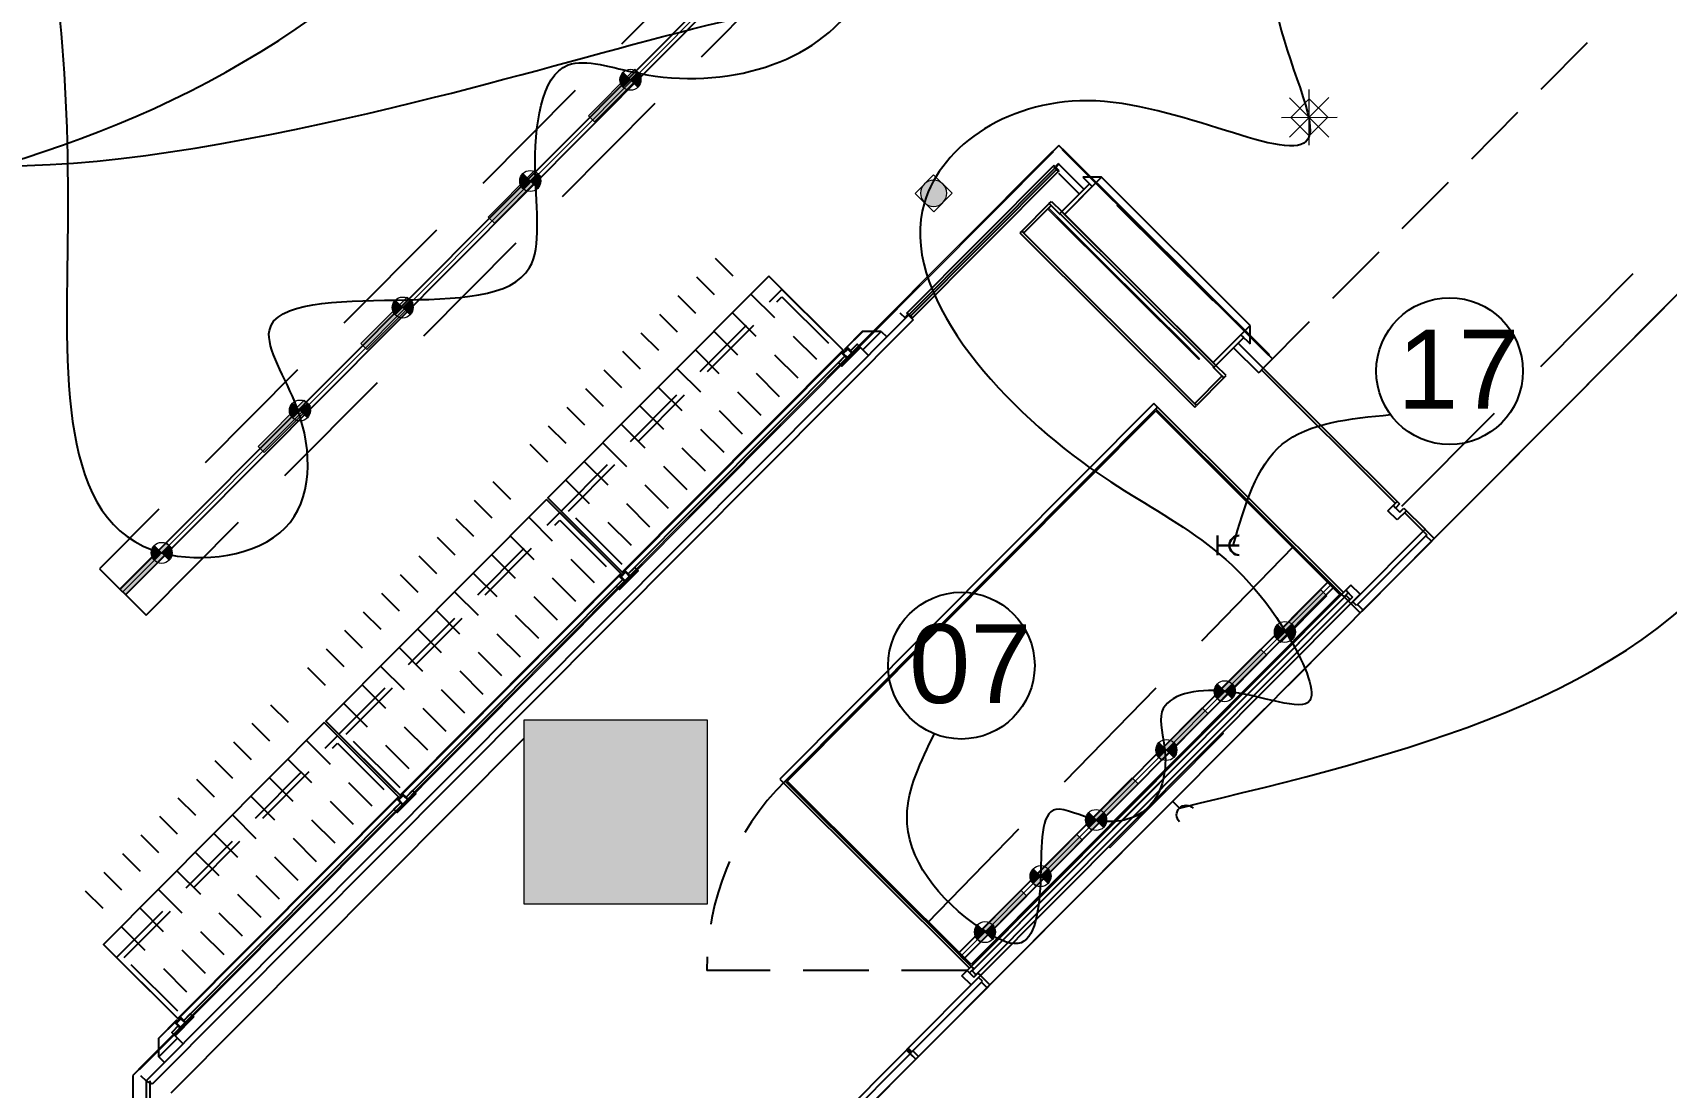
# Model space of a CAD drawing. Header units: millimetres. Extents: x 5896 to 6381, y 4295 to 4378.
# Drawn here: x 6315.43 to 6321.66, y 4355.81 to 4359.83 of the extents above; entities that cross this region are included whole.
import ezdxf

# ---------------------------------------------------------------- set-up
doc = ezdxf.new("R2010")
doc.units = ezdxf.units.MM
for name, pattern in [('DASHED', [0.75, 0.5, -0.25]), ('NASCOSTA', [0.375, 0.25, -0.125]), ('NASCOSTA2', [0.1875, 0.125, -0.0625]), ('PHANTOM2', [1.25, 0.625, -0.125, 0.125, -0.125, 0.125, -0.125]), ('TRATTEGGIATA', [0.75, 0.5, -0.25])]:
    doc.linetypes.add(name, pattern=pattern)
for name, color, linetype in [('A-GLAZING', 2, 'Continuous'), ('ax-arredo piani', 2, 'Continuous'), ('ax-arredo piani rossi', 1, 'Continuous'), ('ax-arredo proiezioni', 1, 'NASCOSTA'), ('ax-arredo sez', 6, 'Continuous'), ('AX-proiez vestiti', 1, 'NASCOSTA2'), ('Pareti02', 3, 'Continuous'), ('Piani', 6, 'Continuous'), ('proiezioni', 2, 'NASCOSTA'), ('sezioni 02', 3, 'Continuous'), ('TESTI', 3, 'Continuous'), ('Urban', 6, 'Continuous')]:
    doc.layers.add(name, color=color, linetype=linetype)
for name, color, linetype, true_color in [('LD_beam', 7, 'DASHED', 0x7ec8c8), ('LD_track', 7, 'Continuous', 0x7ec8c8), ('PROIEZ-FASCIONE', 7, 'TRATTEGGIATA', 0xb4b08e)]:
    doc.layers.add(name, color=color, linetype=linetype, true_color=true_color)
doc.layers.add('LD_def-points', color=11, linetype='Continuous', lineweight=5, plot=False)
for name, color, linetype, lineweight, true_color in [('LD_light', 7, 'Continuous', 5, 0xf00000), ('R-HATCH', 7, 'Continuous', 9, 0xbababa), ('R-WALL', 7, 'Continuous', 9, 0xbababa)]:
    doc.layers.add(name, color=color, linetype=linetype, lineweight=lineweight, true_color=true_color)
doc.layers.add('R-BORDER', color=7, linetype='PHANTOM2', true_color=0xdb0000, plot=False)
doc.styles.add('cart-inver', font='Arial.ttf')

# ---------------------------------------------------------------- blocks, each defined once
blk = doc.blocks.new('f')
at = {"layer": 'LD_light', "lineweight": 5, "ltscale": 0.5}
h = blk.add_hatch(color=256, dxfattribs=at)
h.dxf.hatch_style = 1
h.paths.add_polyline_path([(-4698.39, 3404.16, 0.414214), (-4702.39, 3400.16), (-4698.39, 3400.16)])
at = {"layer": 'LD_light', "lineweight": 5}
h = blk.add_hatch(color=256, dxfattribs=at)
h.dxf.hatch_style = 1
h.paths.add_polyline_path([(-4677.39, 3398.53), (-4677.39, 3401.79), (-4702.39, 3401.79), (-4702.39, 3398.53)])
at = {"layer": 'LD_light', "lineweight": 5, "ltscale": 0.5}
h = blk.add_hatch(color=256, dxfattribs=at)
h.dxf.hatch_style = 1
h.paths.add_polyline_path([(-4694.39, 3400.16), (-4698.39, 3400.16), (-4698.39, 3396.16, 0.414214)])
at = {"layer": 'LD_light', "lineweight": 5}
for p, q in [((-4702.39, 3400.16), (-4694.39, 3400.16)), ((-4698.39, 3404.16), (-4698.39, 3396.16))]:
    blk.add_line(p, q, dxfattribs=at)
blk.add_lwpolyline([(-4677.39, 3401.79), (-4702.39, 3401.79), (-4702.39, 3398.53), (-4677.39, 3398.53)], close=True, dxfattribs=at)
blk.add_circle((-4698.39, 3400.16), 4, dxfattribs=at)
blk.add_circle((-4698.39, 3400.16), 4, dxfattribs=at)
blk = doc.blocks.new('E1-5')
at = {"layer": 'LD_light', "lineweight": 5, "ltscale": 0.5}
h = blk.add_hatch(color=256, dxfattribs=at)
h.dxf.hatch_style = 1
h.paths.add_polyline_path([(0, 0.04, 0.414214), (-0.04, 0), (0, 0)])
at = {"layer": 'LD_light', "lineweight": 5}
h = blk.add_hatch(color=256, dxfattribs=at)
h.dxf.hatch_style = 1
h.paths.add_polyline_path([(0.21, -0.0163), (0.21, 0.0163), (-0.04, 0.0163), (-0.04, -0.0163)])
at = {"layer": 'LD_light', "lineweight": 5, "ltscale": 0.5}
h = blk.add_hatch(color=256, dxfattribs=at)
h.dxf.hatch_style = 1
h.paths.add_polyline_path([(0.04, 0), (0, 0), (0, -0.04, 0.414214)])
at = {"layer": 'LD_light', "lineweight": 5}
for p, q in [((-0.04, 0), (0.04, 0)), ((0, 0.04), (0, -0.04))]:
    blk.add_line(p, q, dxfattribs=at)
blk.add_lwpolyline([(0.21, 0.0163), (-0.04, 0.0163), (-0.04, -0.0163), (0.21, -0.0163)], close=True, dxfattribs=at)
blk.add_circle((0, 0), 0.04, dxfattribs=at)
blk = doc.blocks.new('E2-6')
at = {"layer": 'LD_light'}
h = blk.add_hatch(color=256, dxfattribs=at)
h.dxf.hatch_style = 1
edge = h.paths.add_edge_path()
edge.add_arc((0, 0), 0.05, 0, 360)
blk.add_lwpolyline([(-0.05, -0.05), (0.05, -0.05), (0.05, 0.05), (-0.05, 0.05)], close=True, dxfattribs=at)
blk.add_circle((0, 0), 0.05, dxfattribs=at)
blk = doc.blocks.new('E7')
at = {"layer": 'LD_light'}
for p, q in [((-0.075, -0.075), (0.075, 0.075)), ((-0.075, 0.075), (0.075, -0.075)), ((0, -0.1061), (0, 0.1061)), ((-0.1061, 0), (0.1061, 0))]:
    blk.add_line(p, q, dxfattribs=at)
blk.add_lwpolyline([(-0.05, -0.05), (0.05, -0.05), (0.05, 0.05), (-0.05, 0.05)], close=True, dxfattribs=at)
blk = doc.blocks.new('112')
at = {"layer": 'R-HATCH', "ltscale": 10000}
h = blk.add_hatch(color=253, dxfattribs=at)
h.dxf.hatch_style = 1
h.paths.add_polyline_path([(6103.7307, 4414.0136), (6104.4307, 4414.0136), (6104.4307, 4414.7136), (6103.7307, 4414.7136)])
h.paths.add_polyline_path([(6104.4307, 4422.4121), (6104.4307, 4423.1121), (6103.7307, 4423.1121), (6103.7307, 4422.4121)])
h.paths.add_polyline_path([(6095.3307, 4422.4136), (6095.3307, 4423.1136), (6096.0307, 4423.1136), (6096.0307, 4422.4136)])
h.paths.add_polyline_path([(6096.0307, 4414.0136), (6096.0307, 4414.7136), (6095.3307, 4414.7136), (6095.3307, 4414.0136)])
h.paths.add_polyline_path([(6096.0307, 4405.6126), (6096.0307, 4406.3126), (6095.3307, 4406.3126), (6095.3307, 4405.6126)])
h.paths.add_polyline_path([(6087.6307, 4405.8039), (6087.6307, 4406.5039), (6086.9307, 4406.5039), (6086.9307, 4405.8039)])
h.paths.add_polyline_path([(6086.9307, 4414.7136), (6087.6307, 4414.7136), (6087.6307, 4414.0136), (6086.9307, 4414.0136)])
at = {"layer": 'A-GLAZING', "color": 253, "linetype": 'TRATTEGGIATA'}
blk.add_line((6098.6758, 4407.1276), (6103.1563, 4411.6251), dxfattribs=at)
at = {"layer": 'A-GLAZING', "color": 253}
for p, q in [((6098.4466, 4406.7913), (6097.0351, 4405.3744)), ((6098.4628, 4406.7862), (6097.0402, 4405.3582)), ((6098.4628, 4406.7885), (6098.4717, 4406.7975)), ((6098.4792, 4406.7721), (6098.4628, 4406.7885)), ((6098.465, 4406.7862), (6098.4628, 4406.7862)), ((6098.477, 4406.7743), (6098.465, 4406.7862)), ((6098.4717, 4406.7975), (6098.4882, 4406.7811)), ((6098.4882, 4406.7811), (6098.4792, 4406.7721)), ((6097.0544, 4405.3441), (6098.477, 4406.7721)), ((6097.0705, 4405.3391), (6098.482, 4406.756)), ((6098.477, 4406.7721), (6098.477, 4406.7743)), ((6097.0379, 4405.3582), (6097.029, 4405.3492)), ((6097.029, 4405.3492), (6097.0454, 4405.3328)), ((6097.0544, 4405.3418), (6097.0379, 4405.3582)), ((6097.0402, 4405.3582), (6097.0402, 4405.3582)), ((6097.0402, 4405.3582), (6097.0402, 4405.356)), ((6097.0402, 4405.356), (6097.0521, 4405.3441)), ((6097.0454, 4405.3328), (6097.0544, 4405.3418)), ((6097.0521, 4405.3441), (6097.0544, 4405.3441)), ((6097.0544, 4405.3441), (6097.0544, 4405.3441))]:
    blk.add_line(p, q, dxfattribs=at)
at = {"layer": 'ax-arredo piani', "color": 253}
for p, q in [((6097.5317, 4408.3803), (6097.3905, 4408.2386)), ((6098.0984, 4407.8157), (6097.5317, 4408.3803)), ((6097.3905, 4408.2386), (6097.9573, 4407.674)), ((6097.9573, 4407.674), (6098.0984, 4407.8157)), ((6096.3267, 4406.0801), (6097.7382, 4407.497)), ((6096.3337, 4406.0801), (6097.7382, 4407.49)), ((6097.7382, 4407.497), (6098.4466, 4406.7913)), ((6097.7382, 4407.49), (6098.4396, 4406.7912)), ((6098.4466, 4406.7913), (6097.0351, 4405.3744)), ((6098.4396, 4406.7912), (6097.0351, 4405.3814)), ((6097.0351, 4405.3744), (6096.3267, 4406.0801)), ((6097.0351, 4405.3814), (6096.3337, 4406.0801))]:
    blk.add_line(p, q, dxfattribs=at)
at = {"layer": 'ax-arredo piani', "color": 253, "elevation": 0}
for points in [[(6096.2635, 4408.003), (6095.4222, 4407.1585), (6095.7056, 4406.8762), (6096.5469, 4407.7207)], [(6095.4166, 4407.1529), (6094.5753, 4406.3084), (6094.8587, 4406.0261), (6095.7, 4406.8706)], [(6094.5697, 4406.3027), (6093.7284, 4405.4583), (6094.0118, 4405.176), (6094.853, 4406.0204)]]:
    blk.add_lwpolyline(points, close=True, dxfattribs=at)
at = {"layer": 'ax-arredo piani rossi', "color": 253}
for p, q in [((6096.7914, 4407.8639), (6097.3477, 4408.4224)), ((6098.7892, 4406.9934), (6098.5281, 4406.7313)), ((6097.0954, 4405.2932), (6096.8342, 4405.031))]:
    blk.add_line(p, q, dxfattribs=at)
at = {"layer": 'ax-arredo proiezioni', "color": 253, "elevation": 0}
for points in [[(6095.6914, 4406.8904), (6095.4727, 4407.1083), (6096.3139, 4407.9528), (6096.5327, 4407.7348)], [(6095.7055, 4406.9045), (6095.5009, 4407.1083), (6096.314, 4407.9245), (6096.5186, 4407.7207)], [(6094.8445, 4406.0402), (6094.6257, 4406.2582), (6095.467, 4407.1026), (6095.6858, 4406.8847)], [(6094.8586, 4406.0544), (6094.654, 4406.2582), (6095.4671, 4407.0743), (6095.6717, 4406.8705)], [(6093.9976, 4405.1901), (6093.7788, 4405.408), (6094.6201, 4406.2525), (6094.8389, 4406.0345)], [(6094.0117, 4405.2042), (6093.8071, 4405.4081), (6094.6202, 4406.2242), (6094.8248, 4406.0204)]]:
    blk.add_lwpolyline(points, dxfattribs=at)
at = {"layer": 'ax-arredo sez', "color": 253}
for p, q in [((6096.7992, 4407.8575), (6097.3541, 4408.4146)), ((6097.3605, 4408.4096), (6096.8041, 4407.8512)), ((6097.3598, 4408.4089), (6096.8049, 4407.8519)), ((6096.8112, 4407.8441), (6097.3676, 4408.4026)), ((6097.3499, 4408.4245), (6097.3477, 4408.4224)), ((6097.3477, 4408.4224), (6097.3676, 4408.4026)), ((6097.3548, 4408.4195), (6097.3499, 4408.4245)), ((6097.3541, 4408.4146), (6097.3555, 4408.4146)), ((6097.3668, 4408.4316), (6097.3548, 4408.4195)), ((6097.3555, 4408.4146), (6097.3598, 4408.4104)), ((6097.357, 4408.4174), (6097.3689, 4408.4295)), ((6097.3697, 4408.4047), (6097.357, 4408.4174)), ((6097.3598, 4408.4104), (6097.3598, 4408.4089)), ((6097.3676, 4408.4026), (6097.3605, 4408.4096)), ((6097.3689, 4408.4295), (6097.3668, 4408.4316)), ((6097.3676, 4408.4026), (6097.3697, 4408.4047)), ((6097.3799, 4408.2492), (6097.4858, 4408.3554)), ((6097.4964, 4408.3449), (6097.3905, 4408.2386)), ((6097.5317, 4408.3803), (6097.461, 4408.3801)), ((6097.461, 4408.3801), (6097.4964, 4408.3449)), ((6097.4858, 4408.3554), (6097.4964, 4408.3449)), ((6097.4964, 4408.3449), (6097.5317, 4408.3803)), ((6097.3325, 4408.2795), (6097.228, 4408.1746)), ((6097.2351, 4408.1676), (6097.3395, 4408.2724)), ((6097.3325, 4408.2795), (6097.3409, 4408.288)), ((6097.375, 4408.2371), (6097.3325, 4408.2795)), ((6097.3395, 4408.2724), (6097.3325, 4408.2795)), ((6097.3409, 4408.288), (6097.3799, 4408.2492)), ((6097.3799, 4408.2492), (6097.3728, 4408.2421)), ((6097.3728, 4408.2421), (6097.3799, 4408.2492)), ((6097.3728, 4408.2421), (6097.3764, 4408.2386)), ((6097.9609, 4407.6563), (6097.3728, 4408.2421)), ((6097.3764, 4408.2386), (6097.375, 4408.2371)), ((6097.3905, 4408.2386), (6097.3799, 4408.2492)), ((6097.3799, 4408.2492), (6097.9679, 4407.6634)), ((6097.228, 4408.1746), (6097.221, 4408.1676)), ((6097.221, 4408.1676), (6097.8869, 4407.5041)), ((6097.894, 4407.5112), (6097.228, 4408.1746)), ((6097.228, 4408.1746), (6097.2351, 4408.1676)), ((6096.7822, 4407.8448), (6096.7942, 4407.8568)), ((6096.7844, 4407.8426), (6096.7822, 4407.8448)), ((6096.7964, 4407.8547), (6096.7844, 4407.8426)), ((6096.7893, 4407.8617), (6096.7914, 4407.8639)), ((6096.7942, 4407.8568), (6096.7893, 4407.8617)), ((6096.7914, 4407.8639), (6096.8112, 4407.8441)), ((6096.8091, 4407.842), (6096.7964, 4407.8547)), ((6096.7992, 4407.8561), (6096.7992, 4407.8575)), ((6096.8034, 4407.8519), (6096.7992, 4407.8561)), ((6096.8049, 4407.8519), (6096.8034, 4407.8519)), ((6096.8041, 4407.8512), (6096.8112, 4407.8441)), ((6096.8112, 4407.8441), (6096.8091, 4407.842)), ((6098.0631, 4407.7802), (6097.9573, 4407.674)), ((6098.0984, 4407.8157), (6098.0631, 4407.7802)), ((6098.0631, 4407.7802), (6098.0986, 4407.745)), ((6098.0738, 4407.7697), (6098.0631, 4407.7802)), ((6098.0986, 4407.745), (6098.0984, 4407.8157)), ((6097.9679, 4407.6634), (6098.0738, 4407.7697)), ((6097.9573, 4407.6598), (6097.9559, 4407.6584)), ((6097.9559, 4407.6584), (6097.9984, 4407.6161)), ((6097.9573, 4407.674), (6097.9679, 4407.6634)), ((6097.9609, 4407.6563), (6097.9573, 4407.6598)), ((6097.9679, 4407.6634), (6097.9609, 4407.6563)), ((6097.9679, 4407.6634), (6097.9609, 4407.6563)), ((6098.0069, 4407.6246), (6097.9679, 4407.6634)), ((6097.8869, 4407.5183), (6097.9913, 4407.6231)), ((6097.9984, 4407.6161), (6097.894, 4407.5112)), ((6097.9913, 4407.6231), (6097.9984, 4407.6161)), ((6097.9984, 4407.6161), (6098.0069, 4407.6246)), ((6097.894, 4407.5112), (6097.8869, 4407.5183)), ((6097.8869, 4407.5041), (6097.894, 4407.5112)), ((6093.8907, 4404.938), (6093.8907, 4404.3258)), ((6093.9057, 4404.938), (6093.9057, 4404.3258))]:
    blk.add_line(p, q, dxfattribs=at)
at = {"layer": 'ax-arredo sez', "color": 253, "elevation": 0}
for points in [[(6096.6218, 4407.7928), (6096.5541, 4407.7248), (6096.5534, 4407.7255), (6096.6211, 4407.7935)], [(6096.5484, 4407.7192), (6095.7072, 4406.8747), (6095.7064, 4406.8754), (6096.5477, 4407.7199)], [(6096.54, 4407.6626), (6096.6106, 4407.7334), (6096.6127, 4407.7313), (6096.5422, 4407.6605)], [(6096.5435, 4407.7085), (6096.5647, 4407.7298), (6096.5859, 4407.7086), (6096.5647, 4407.6874)], [(6096.5477, 4407.7086), (6096.5647, 4407.7256), (6096.5817, 4407.7086), (6096.5647, 4407.6916)], [(6096.5753, 4407.7192), (6096.6, 4407.744), (6096.6106, 4407.7334), (6096.5859, 4407.7086)], [(6096.54, 4407.6626), (6096.5647, 4407.6874), (6096.5541, 4407.698), (6096.5294, 4407.6732)], [(6095.7015, 4406.869), (6094.8602, 4406.0245), (6094.8595, 4406.0253), (6095.7008, 4406.8697)], [(6095.6931, 4406.8124), (6095.7178, 4406.8372), (6095.7072, 4406.8478), (6095.6825, 4406.823)], [(6095.6931, 4406.8124), (6095.7637, 4406.8833), (6095.7658, 4406.8812), (6095.6953, 4406.8103)], [(6095.6966, 4406.8584), (6095.7178, 4406.8797), (6095.739, 4406.8585), (6095.7178, 4406.8372)], [(6095.7008, 4406.8584), (6095.7178, 4406.8754), (6095.7348, 4406.8585), (6095.7178, 4406.8415)], [(6095.7284, 4406.8691), (6095.7531, 4406.8939), (6095.7637, 4406.8833), (6095.739, 4406.8585)], [(6094.8462, 4405.9623), (6094.9168, 4406.0331), (6094.9189, 4406.031), (6094.8483, 4405.9602)], [(6094.8815, 4406.0189), (6094.9062, 4406.0437), (6094.9168, 4406.0331), (6094.8921, 4406.0083)], [(6094.8546, 4406.0189), (6094.0133, 4405.1744), (6094.0126, 4405.1751), (6094.8539, 4406.0196)], [(6094.8462, 4405.9623), (6094.8709, 4405.9871), (6094.8603, 4405.9977), (6094.8356, 4405.9729)], [(6094.8497, 4406.0083), (6094.8708, 4406.0295), (6094.8921, 4406.0083), (6094.8709, 4405.9871)], [(6094.8539, 4406.0083), (6094.8708, 4406.0253), (6094.8879, 4406.0083), (6094.8709, 4405.9913)], [(6093.9399, 4405.1007), (6094.0077, 4405.1687), (6094.007, 4405.1694), (6093.9392, 4405.1014)], [(6093.9993, 4405.1122), (6094.0699, 4405.183), (6094.072, 4405.1809), (6094.0014, 4405.11)], [(6094.0028, 4405.1581), (6094.0239, 4405.1794), (6094.0452, 4405.1582), (6094.024, 4405.137)], [(6094.007, 4405.1581), (6094.0239, 4405.1751), (6094.0409, 4405.1582), (6094.024, 4405.1412)], [(6094.0346, 4405.1688), (6094.0593, 4405.1936), (6094.0699, 4405.183), (6094.0452, 4405.1582)], [(6093.9993, 4405.1122), (6094.024, 4405.137), (6094.0134, 4405.1475), (6093.9887, 4405.1227)]]:
    blk.add_lwpolyline(points, close=True, dxfattribs=at)
for points in [[(6096.6925, 4407.793), (6096.6218, 4407.7928), (6096.5541, 4407.7248), (6096.5569, 4407.722), (6096.5647, 4407.7298), (6096.5753, 4407.7192), (6096.6, 4407.744), (6096.622, 4407.7221), (6096.6925, 4407.793), (6096.6925, 4407.793)], [(6096.5435, 4407.7085), (6096.5541, 4407.698), (6095.7284, 4406.8691), (6095.7178, 4406.8797), (6095.71, 4406.8719), (6095.7072, 4406.8747), (6096.5484, 4407.7192), (6096.5513, 4407.7163), (6096.5435, 4407.7085)], [(6095.6966, 4406.8584), (6095.7072, 4406.8478), (6094.8815, 4406.0189), (6094.8708, 4406.0295), (6094.8631, 4406.0217), (6094.8602, 4406.0245), (6095.7015, 4406.869), (6095.7043, 4406.8662), (6095.6966, 4406.8584)], [(6094.8497, 4406.0083), (6094.8603, 4405.9977), (6094.0346, 4405.1688), (6094.0239, 4405.1794), (6094.0162, 4405.1716), (6094.0133, 4405.1744), (6094.8546, 4406.0189), (6094.8574, 4406.0161), (6094.8497, 4406.0083)], [(6093.9401, 4405.03), (6093.9399, 4405.1007), (6094.0077, 4405.1687), (6094.0105, 4405.1659), (6094.0028, 4405.1581), (6094.0134, 4405.1475), (6093.9887, 4405.1227), (6094.0106, 4405.1009), (6093.9401, 4405.03), (6093.9401, 4405.03)]]:
    blk.add_lwpolyline(points, dxfattribs=at)
at = {"layer": 'AX-proiez vestiti', "color": 253}
for p, q in [((6096.4463, 4407.6854), (6096.0602, 4408.07)), ((6096.3757, 4407.6145), (6095.9896, 4407.9992)), ((6096.3052, 4407.5437), (6095.9191, 4407.9283)), ((6096.2346, 4407.4728), (6095.8485, 4407.8575)), ((6096.164, 4407.402), (6095.7779, 4407.7866)), ((6096.0934, 4407.3312), (6095.7073, 4407.7158)), ((6096.0229, 4407.2603), (6095.6367, 4407.6449)), ((6095.9523, 4407.1895), (6095.5662, 4407.5741)), ((6095.8817, 4407.1186), (6095.4956, 4407.5033)), ((6095.8111, 4407.0478), (6095.425, 4407.4324)), ((6095.7405, 4406.9769), (6095.3544, 4407.3616)), ((6095.5994, 4406.8352), (6095.2133, 4407.2199)), ((6095.5288, 4406.7644), (6095.1427, 4407.149)), ((6095.4582, 4406.6935), (6095.0721, 4407.0782)), ((6095.3877, 4406.6227), (6095.0016, 4407.0073)), ((6095.3171, 4406.5519), (6094.931, 4406.9365)), ((6095.2465, 4406.481), (6094.8604, 4406.8657)), ((6095.1759, 4406.4102), (6094.7898, 4406.7948)), ((6095.1054, 4406.3393), (6094.7193, 4406.724)), ((6095.0348, 4406.2685), (6094.6487, 4406.6531)), ((6094.9642, 4406.1976), (6094.5781, 4406.5823)), ((6094.8936, 4406.1268), (6094.5075, 4406.5114)), ((6094.7525, 4405.9851), (6094.3664, 4406.3697)), ((6094.6819, 4405.9143), (6094.2958, 4406.2989)), ((6094.6113, 4405.8434), (6094.2252, 4406.228)), ((6094.5408, 4405.7726), (6094.1547, 4406.1572)), ((6094.4702, 4405.7017), (6094.0841, 4406.0864)), ((6094.3996, 4405.6309), (6094.0135, 4406.0155)), ((6094.329, 4405.56), (6093.9429, 4405.9447)), ((6094.2585, 4405.4892), (6093.8723, 4405.8738)), ((6094.1879, 4405.4183), (6093.8018, 4405.803)), ((6094.1173, 4405.3475), (6093.7312, 4405.7321)), ((6094.0467, 4405.2766), (6093.6606, 4405.6613))]:
    blk.add_line(p, q, dxfattribs=at)
at = {"layer": 'DEFPOINTS', "color": 253}
for p, q in [((6096.7631, 4407.8638), (6096.7844, 4407.8426)), ((6096.6925, 4407.793), (6096.7138, 4407.7718)), ((6096.622, 4407.7221), (6096.6432, 4407.701)), ((6094.0106, 4405.1009), (6094.0319, 4405.0797)), ((6093.9401, 4405.03), (6093.9613, 4405.0088)), ((6093.8695, 4404.9592), (6093.8907, 4404.938))]:
    blk.add_line(p, q, dxfattribs=at)
at = {"layer": 'Pareti02', "color": 253}
for p, q in [((6097.4646, 4408.3342), (6097.3689, 4408.4295)), ((6097.4469, 4408.3165), (6097.369, 4408.3941)), ((6096.7964, 4407.8547), (6093.8907, 4404.938)), ((6096.8141, 4407.837), (6093.9157, 4404.9277)), ((6096.7964, 4407.8547), (6096.8141, 4407.837)), ((6098.035, 4407.7307), (6098.1306, 4407.6354)), ((6098.0526, 4407.7484), (6098.1482, 4407.6531)), ((6098.1482, 4407.6531), (6098.1306, 4407.6354)), ((6097.7382, 4407.497), (6098.5175, 4406.7207)), ((6095.3307, 4406.2418), (6093.9857, 4404.8917)), ((6096.7918, 4405.0592), (6096.7953, 4405.0628)), ((6096.8059, 4405.0451), (6096.7918, 4405.0592)), ((6096.7953, 4405.0628), (6096.8095, 4405.0487)), ((6096.8024, 4405.0416), (6096.8059, 4405.0451)), ((6096.8024, 4405.0416), (6096.8236, 4405.0204)), ((6096.8236, 4405.0204), (6096.8024, 4405.0416)), ((6096.8095, 4405.0487), (6096.813, 4405.0522)), ((6096.813, 4405.0522), (6096.8342, 4405.031)), ((6096.8342, 4405.031), (6096.8236, 4405.0204)), ((6093.8907, 4404.938), (6093.9157, 4404.9277))]:
    blk.add_line(p, q, dxfattribs=at)
at = {"layer": 'Piani', "color": 253}
blk.add_line((6098.0984, 4407.8157), (6097.5317, 4408.3803), dxfattribs=at)
at = {"layer": 'PROIEZ-FASCIONE', "color": 253}
for p, q in [((6097.3688, 4408.5002), (6093.8407, 4404.9587)), ((6098.1835, 4407.6885), (6097.3688, 4408.5002)), ((6098.1835, 4407.6885), (6098.1482, 4407.6531)), ((6093.8407, 4404.9587), (6093.8407, 4403.5314))]:
    blk.add_line(p, q, dxfattribs=at)
at = {"layer": 'proiezioni', "color": 253}
for p, q in [((6094.0079, 4402.194), (6108.0844, 4416.3241)), ((6098.1482, 4407.6531), (6102.6287, 4412.1507)), ((6097.0195, 4405.3587), (6096.0281, 4405.3587))]:
    blk.add_line(p, q, dxfattribs=at)
blk.add_arc((6097.028, 4405.3673), 1, 134.53603, 180.49288, dxfattribs=at)
at = {"layer": 'R-BORDER', "color": 253, "ltscale": 10000}
blk.add_line((6094.0026, 4402.1886), (6104.0892, 4412.3136), dxfattribs=at)
at = {"layer": 'R-WALL', "color": 253, "ltscale": 10000}
for p, q in [((6096.0307, 4406.3126), (6095.3307, 4406.3126)), ((6095.3307, 4406.3126), (6095.3307, 4405.6126)), ((6096.0307, 4405.6126), (6096.0307, 4406.3126)), ((6095.3307, 4405.6126), (6096.0307, 4405.6126))]:
    blk.add_line(p, q, dxfattribs=at)
at = {"layer": 'sezioni 02', "color": 253}
for p, q in [((6098.1412, 4407.646), (6098.1482, 4407.6531)), ((6098.1482, 4407.6531), (6098.6676, 4407.1358)), ((6098.651, 4407.1381), (6098.1412, 4407.646)), ((6097.7452, 4407.5041), (6097.7382, 4407.497)), ((6097.7382, 4407.497), (6098.4466, 4406.7913)), ((6098.4537, 4406.7983), (6097.7452, 4407.5041)), ((6098.6228, 4407.1098), (6098.6425, 4407.1295)), ((6098.6582, 4407.0745), (6098.6228, 4407.1098)), ((6098.6425, 4407.1295), (6098.6581, 4407.1452)), ((6098.652, 4407.1201), (6098.6425, 4407.1295)), ((6098.6425, 4407.1295), (6098.6684, 4407.1037)), ((6098.6676, 4407.1358), (6098.652, 4407.1201)), ((6098.6581, 4407.1452), (6098.6676, 4407.1358)), ((6098.6935, 4407.1099), (6098.6582, 4407.0745)), ((6098.6684, 4407.1037), (6098.684, 4407.1194)), ((6098.684, 4407.1194), (6098.7644, 4407.0394)), ((6098.684, 4407.1194), (6098.6935, 4407.1099)), ((6098.7573, 4407.0323), (6098.6865, 4407.1028)), ((6098.4891, 4406.7631), (6098.7573, 4407.0323)), ((6098.7644, 4407.0394), (6098.7573, 4407.0323)), ((6098.7573, 4407.0323), (6098.7636, 4407.0386)), ((6098.7715, 4407.0182), (6098.7573, 4407.0323)), ((6098.7573, 4407.0323), (6098.7715, 4407.0182)), ((6098.7636, 4407.0386), (6098.7651, 4407.0387)), ((6098.7651, 4407.0387), (6098.7998, 4407.0041)), ((6098.7715, 4407.0182), (6098.5033, 4406.7489)), ((6098.7679, 4407.0146), (6098.7715, 4407.0182)), ((6098.7892, 4406.9934), (6098.7679, 4407.0146)), ((6098.7998, 4407.0041), (6098.7892, 4406.9934)), ((6098.4623, 4406.807), (6098.4466, 4406.7913)), ((6098.4466, 4406.7913), (6098.4537, 4406.7983)), ((6098.4466, 4406.7913), (6098.4561, 4406.7818)), ((6098.4561, 4406.7818), (6098.4717, 4406.7975)), ((6098.4819, 4406.8267), (6098.4623, 4406.807)), ((6098.4623, 4406.807), (6098.4882, 4406.7811)), ((6098.4717, 4406.7975), (6098.4623, 4406.807)), ((6098.4882, 4406.7811), (6098.4726, 4406.7654)), ((6098.5173, 4406.7914), (6098.4819, 4406.8267)), ((6098.482, 4406.756), (6098.5173, 4406.7914)), ((6098.4726, 4406.7654), (6098.482, 4406.756)), ((6098.4891, 4406.7631), (6098.482, 4406.756)), ((6098.482, 4406.756), (6098.5175, 4406.7207)), ((6098.5033, 4406.7489), (6098.4891, 4406.7631)), ((6098.5033, 4406.7489), (6098.4891, 4406.7631)), ((6098.5068, 4406.7525), (6098.5033, 4406.7489)), ((6098.5281, 4406.7313), (6098.5068, 4406.7525)), ((6098.5175, 4406.7207), (6098.5281, 4406.7313)), ((6096.3196, 4406.073), (6096.3267, 4406.0801)), ((6097.028, 4405.3673), (6096.3196, 4406.073)), ((6096.3267, 4406.0801), (6097.0351, 4405.3744)), ((6096.9998, 4405.3389), (6097.0195, 4405.3587)), ((6097.0195, 4405.3587), (6097.0351, 4405.3744)), ((6097.029, 4405.3492), (6097.0195, 4405.3587)), ((6097.0195, 4405.3587), (6097.0454, 4405.3328)), ((6097.0351, 4405.3744), (6097.028, 4405.3673)), ((6097.0446, 4405.3649), (6097.029, 4405.3492)), ((6097.0351, 4405.3744), (6097.0446, 4405.3649)), ((6097.0454, 4405.3328), (6097.061, 4405.3485)), ((6097.061, 4405.3485), (6097.0705, 4405.3391)), ((6097.0635, 4405.332), (6096.7953, 4405.0628)), ((6096.8095, 4405.0487), (6097.0776, 4405.3179)), ((6097.0352, 4405.3037), (6096.9998, 4405.3389)), ((6097.0705, 4405.3391), (6097.0352, 4405.3037)), ((6097.0635, 4405.332), (6097.0705, 4405.3391)), ((6097.0776, 4405.3179), (6097.0635, 4405.332)), ((6097.0776, 4405.3179), (6097.0635, 4405.332)), ((6097.0705, 4405.3391), (6097.106, 4405.3038)), ((6097.0741, 4405.3143), (6097.0776, 4405.3179)), ((6097.0954, 4405.2932), (6097.0741, 4405.3143)), ((6097.106, 4405.3038), (6097.0954, 4405.2932)), ((6096.7953, 4405.0628), (6096.7889, 4405.0564)), ((6096.7889, 4405.0564), (6096.7889, 4405.055)), ((6096.7889, 4405.055), (6096.8236, 4405.0204)), ((6096.8095, 4405.0487), (6096.7953, 4405.0628)), ((6096.7953, 4405.0628), (6096.8095, 4405.0487)), ((6096.813, 4405.0522), (6096.8095, 4405.0487)), ((6096.8342, 4405.031), (6096.813, 4405.0522)), ((6096.8236, 4405.0204), (6096.8342, 4405.031))]:
    blk.add_line(p, q, dxfattribs=at)
at = {"layer": 'Urban', "color": 253}
for p, q in [((6097.7311, 4407.5182), (6096.3054, 4406.0872)), ((6096.3196, 4406.073), (6097.7452, 4407.5041)), ((6097.7452, 4407.5041), (6097.7311, 4407.5182)), ((6096.3054, 4406.0872), (6096.3196, 4406.073)), ((6096.1964, 4404.4616), (6096.7918, 4405.0592)), ((6096.8059, 4405.0451), (6096.2106, 4404.4475)), ((6096.7918, 4405.0592), (6096.8059, 4405.0451))]:
    blk.add_line(p, q, dxfattribs=at)
blk = doc.blocks.new('121')
at = {"color": 6}
for p, q in [((6167.0836, 4403.4979), (6167.1568, 4403.4979)), ((6167.1202, 4403.4979), (6167.1202, 4403.5345))]:
    blk.add_line(p, q, dxfattribs=at)
blk.add_arc((6167.1202, 4403.5711), 0.0366, 180, 0, dxfattribs=at)

msp = doc.modelspace()

# ---------------------------------------------------------------- hatches: boundary and pattern name
at = {"layer": 'LD_light'}
h = msp.add_hatch(color=256, dxfattribs=at)
h.dxf.hatch_style = 1
h.paths.add_polyline_path([(6318.6024, 4358.6607), (6319.316, 4359.3769), (6319.3195, 4359.3734), (6318.606, 4358.6571)])
h = msp.add_hatch(color=256, dxfattribs=at)
h.dxf.hatch_style = 1
h.paths.add_polyline_path([(6320.1387, 4358.5982), (6319.3523, 4359.3816), (6319.3559, 4359.3851), (6320.1423, 4358.6017)])
h = msp.add_hatch(color=256, dxfattribs=at)
h.dxf.hatch_style = 1
h.paths.add_polyline_path([(6319.8731, 4358.5835), (6319.2969, 4359.157), (6319.3004, 4359.1606), (6319.8767, 4358.587)])
at = {"layer": 'LD_light', "linetype": 'Continuous'}
h = msp.add_hatch(color=256, dxfattribs=at)
h.dxf.hatch_style = 1
h.paths.add_polyline_path([(6319.5645, 4359.1737), (6319.561, 4359.1702), (6319.9265, 4358.806), (6319.9301, 4358.8095)])
at = {"layer": 'LD_light'}
h = msp.add_hatch(color=256, dxfattribs=at)
h.dxf.hatch_style = 1
h.paths.add_polyline_path([(6319.8416, 4358.622), (6319.3355, 4359.1256), (6319.332, 4359.1221), (6319.8381, 4358.6184)])
h = msp.add_hatch(color=256, dxfattribs=at)
h.dxf.hatch_style = 1
h.paths.add_polyline_path([(6317.6793, 4357.734), (6318.6024, 4358.6607), (6318.606, 4358.6571), (6317.6828, 4357.7305)])
h = msp.add_hatch(color=256, dxfattribs=at)
h.dxf.hatch_style = 1
h.paths.add_polyline_path([(6316.7562, 4356.8074), (6317.6793, 4357.734), (6317.6828, 4357.7305), (6316.7597, 4356.8038)])
h = msp.add_hatch(color=256, dxfattribs=at)
h.dxf.hatch_style = 1
h.paths.add_polyline_path([(6319.5304, 4356.7269), (6319.9644, 4357.1626), (6319.968, 4357.1591), (6319.5339, 4356.7234)])
h = msp.add_hatch(color=256, dxfattribs=at)
h.dxf.hatch_style = 1
h.paths.add_polyline_path([(6315.833, 4355.8807), (6316.7562, 4356.8074), (6316.7597, 4356.8038), (6315.8366, 4355.8772)])

# ---------------------------------------------------------------- linework, layer by layer
at = {"color": 6}
msp.add_circle((6320.8291, 4358.5387), 0.2794, dxfattribs=at)
at = {"color": 1}
msp.add_circle((6318.9688, 4357.4171), 0.2794, dxfattribs=at)
at = {"color": 5}
msp.add_spline([(6315.262, 4363.8317, 0), (6314.6672, 4360.5841), (6314.5182, 4359.6889, 0), (6316.8853, 4359.563), (6318.7823, 4359.9988), (6320.9328, 4360.2478), (6321.7015, 4360.5579), (6322.7812, 4360.78), (6322.8509, 4361.5054), (6322.6779, 4364.0556, 0), (6319.9791, 4365.2831), (6319.8568, 4365.7626, 0), (6319.7261, 4366.7633), (6321.7861, 4367.6825, 0), (6321.7908, 4371.2323, 0), (6322.205, 4370.3425, 0), (6324.6298, 4367.1308), (6328.4318, 4366.7596), (6329.7496, 4366.4688), (6329.7565, 4366.2773)], degree=3, dxfattribs=at)
at = {"color": 3}
msp.add_spline([(6312.6588, 4361.8844, 0), (6311.0323, 4360.4124), (6311.0942, 4359.5765), (6312.1995, 4358.9022), (6312.6804, 4358.9401), (6317.1984, 4360.5213), (6318.9435, 4362.1319, 0), (6320.0075, 4361.3939), (6320.5536, 4361.6365), (6320.5692, 4361.9941, 0), (6321.0925, 4362.6198), (6320.9691, 4364.1652), (6321.5156, 4364.1596), (6322.065, 4363.4607), (6322.7673, 4363.4663), (6324.0261, 4365.3927, 0), (6324.1582, 4365.8357), (6324.6751, 4366.0438), (6325.3205, 4366.4119), (6325.122, 4366.54)], degree=3, dxfattribs=at)
at = {"color": 6}
msp.add_open_spline([(6319.7997, 4356.8746), (6320.6615, 4357.0823), (6322.3775, 4357.4959), (6322.4671, 4360.4493), (6325.5291, 4360.671), (6325.6898, 4362.9004), (6327.0549, 4364.0374), (6328.8081, 4363.9912), (6328.1227, 4366.396), (6329.0946, 4365.6536), (6329.1257, 4365.3577), (6329.1277, 4365.339), (6329.1277, 4365.339), (6329.1277, 4365.339), (6329.1277, 4365.339), (6329.128, 4365.3357), (6329.1284, 4365.3324), (6329.1287, 4365.3292)], degree=3, knots=[0, 0, 0, 0, 2.403622, 4.786584, 6.874482, 9.781278, 10.010542, 12.209723, 13.328062, 14.169103, 14.225868, 14.225868, 14.225868, 14.225868, 14.225868, 14.225868, 14.235828, 14.235828, 14.235828, 14.235828], dxfattribs=at)
at = {"color": 1}
for points in [[(6326.6561, 4364.0286, 0), (6326.7075, 4363.7489), (6326.4184, 4363.8113), (6326.1742, 4363.7538), (6326.1948, 4363.5884), (6326.2549, 4363.3578), (6325.8948, 4363.2857), (6325.6969, 4363.2288), (6325.7398, 4363.0878, 0), (6325.7229, 4362.7779), (6325.5077, 4362.8758), (6324.6238, 4362.7527), (6323.8553, 4362.9318), (6323.6579, 4362.8817), (6322.7577, 4362.3298), (6322.4975, 4361.7169), (6321.9205, 4360.8405), (6321.3781, 4360.6641), (6320.1659, 4359.9453), (6320.2945, 4359.4346), (6319.4807, 4359.5677), (6318.8278, 4359.1807), (6319.4586, 4358.171), (6320.2101, 4357.5368), (6320.2971, 4357.2848), (6319.9725, 4357.3195), (6319.7332, 4357.2415), (6319.7444, 4357.0903, 0), (6319.6755, 4356.8727), (6319.4823, 4356.8293, 0), (6319.3283, 4356.8696), (6319.2707, 4356.6154, 0), (6319.1841, 4356.3587), (6319.0471, 4356.4138, 0), (6318.7619, 4356.8448), (6318.8651, 4357.1567)], [(6311.1901, 4361.6637), (6311.3875, 4361.7541), (6311.5515, 4361.6637), (6311.825, 4361.5982), (6311.8772, 4361.6787), (6312.1108, 4361.7322), (6312.2574, 4361.6787), (6312.5351, 4361.5674), (6312.7996, 4361.6474), (6313.156, 4361.7454), (6313.461, 4361.6637), (6313.7903, 4361.5775), (6314.023, 4361.6637), (6314.1247, 4361.7191), (6314.5012, 4361.6572), (6315.5636, 4359.0879), (6315.9215, 4357.8466), (6316.3924, 4357.9419), (6316.4368, 4358.4001), (6316.3318, 4358.694), (6316.8115, 4358.8093), (6317.3236, 4358.9334), (6317.345, 4359.2981), (6317.4705, 4359.7047), (6317.7395, 4359.6731), (6318.5694, 4359.9507), (6318.5867, 4360.51), (6318.4698, 4360.768), (6318.9897, 4360.9078), (6319.4193, 4360.9654), (6319.3531, 4361.3222), (6319.0268, 4361.6356), (6318.6094, 4361.468)]]:
    msp.add_spline(points, degree=3, dxfattribs=at)
at = {"color": 6}
msp.add_spline([(6320.0049, 4357.8753), (6320.1915, 4358.26), (6320.605, 4358.373)], degree=3, dxfattribs=at)
at = {"layer": 'LD_beam', "elevation": 0}
for points in [[(6324.5532, 4366.341), (6324.3761, 4366.5175), (6315.6848, 4357.7861), (6315.8619, 4357.6097)], [(6320.4284, 4357.6779), (6319.0164, 4356.2606), (6318.8393, 4356.437), (6320.2346, 4357.871)]]:
    msp.add_lwpolyline(points, close=True, dxfattribs=at)
at = {"layer": 'LD_def-points'}
for p, q in [((6315.7733, 4357.6979), (6324.4646, 4366.4293)), ((6320.9179, 4358.2685), (6320.9175, 4358.2681)), ((6320.3788, 4357.7273), (6318.9668, 4356.31, 0))]:
    msp.add_line(p, q, dxfattribs=at)
at = {"layer": 'LD_light', "lineweight": 30}
for p, q in [((6319.9446, 4357.8378), (6319.9446, 4357.9127)), ((6320.0278, 4357.8753), (6319.9446, 4357.8753))]:
    msp.add_line(p, q, dxfattribs=at)
at = {"layer": 'LD_light'}
for points in [[(6318.6024, 4358.6607), (6319.316, 4359.3769), (6319.3195, 4359.3734), (6318.606, 4358.6571)], [(6320.1387, 4358.5982), (6319.3523, 4359.3816), (6319.3559, 4359.3851), (6320.1423, 4358.6017)], [(6317.6793, 4357.734), (6318.6024, 4358.6607), (6318.606, 4358.6571), (6317.6828, 4357.7305)], [(6316.7562, 4356.8074), (6317.6793, 4357.734), (6317.6828, 4357.7305), (6316.7597, 4356.8038)], [(6315.833, 4355.8807), (6316.7562, 4356.8074), (6316.7597, 4356.8038), (6315.8366, 4355.8772)]]:
    msp.add_lwpolyline(points, close=True, dxfattribs=at)
at = {"layer": 'LD_light', "elevation": 0}
for points in [[(6319.8731, 4358.5835), (6319.2969, 4359.157), (6319.3004, 4359.1606), (6319.8767, 4358.587)], [(6319.8416, 4358.622), (6319.3355, 4359.1256), (6319.332, 4359.1221), (6319.8381, 4358.6184)], [(6319.5304, 4356.7269), (6319.9644, 4357.1626), (6319.968, 4357.1591), (6319.5339, 4356.7234)]]:
    msp.add_lwpolyline(points, close=True, dxfattribs=at)
at = {"layer": 'LD_light', "linetype": 'Continuous', "elevation": 0}
msp.add_lwpolyline([(6319.5645, 4359.1737), (6319.561, 4359.1702), (6319.9265, 4358.806), (6319.9301, 4358.8095)], close=True, dxfattribs=at)
at = {"layer": 'LD_light', "lineweight": 30}
msp.add_arc((6320.0278, 4357.8753), 0.0375, 90, 270, dxfattribs=at)
at = {"layer": 'LD_track'}
for p, q in [((6315.7627, 4357.7085), (6324.454, 4366.4398)), ((6315.7839, 4357.6873), (6324.4752, 4366.4187))]:
    msp.add_line(p, q, dxfattribs=at)
at = {"layer": 'LD_track', "elevation": 0}
msp.add_lwpolyline([(6320.3894, 4357.7168), (6318.9774, 4356.2994), (6318.9562, 4356.3206), (6320.3682, 4357.7379)], dxfattribs=at)

# ---------------------------------------------------------------- block references
msp.add_blockref('112', (221.9711, -49.1027))
at = {"xscale": -1, "rotation": 225.1089950477575}
msp.add_blockref('121', (-1152.3961, 3095.6144), dxfattribs=at)
at = {"layer": 'LD_light', "xscale": 0.01, "yscale": 0.01, "zscale": 0.01, "rotation": 225.1089947128519}
for p in [(6260.46, 4350.3597), (6260.0781, 4349.9741), (6259.592, 4349.4922), (6259.2005, 4349.0998), (6258.6737, 4348.5578)]:
    msp.add_blockref('f', p, dxfattribs=at)
at = {"layer": 'LD_light'}
for name, p, rotation in [('E7', (6320.2943, 4359.5053), 45.10899471140102), ('E1-5', (6320.2015, 4357.5453, 0), 45.10857240435773), ('E1-5', (6319.9724, 4357.3196, 0), 45.10857240435773), ('E1-5', (6319.7498, 4357.0957, 0), 45.10857240435773), ('E1-5', (6319.4823, 4356.8293, 0), 45.10857240435773), ('E1-5', (6319.2707, 4356.6154, 0), 45.10857240435773), ('E1-5', (6319.0587, 4356.4023, 0), 45.10857240435773)]:
    msp.add_blockref(name, p, dxfattribs=dict(at, rotation=rotation))
at = {"layer": 'LD_light', "xscale": -1, "rotation": 135.2973963456725}
msp.add_blockref('E2-6', (6318.863, 4359.2162), dxfattribs=at)

# ---------------------------------------------------------------- texts
at = {"layer": 'TESTI', "color": 6, "insert": (6320.6298, 4358.6963), "char_height": 0.3, "width": 0.155262, "attachment_point": 1, "style": 'cart-inver'}
msp.add_mtext('17', dxfattribs=at)
at = {"layer": 'TESTI', "color": 1, "insert": (6318.7696, 4357.5747), "char_height": 0.3, "width": 0.155262, "attachment_point": 1, "style": 'cart-inver'}
msp.add_mtext('07', dxfattribs=at)

doc.saveas('drawing.dxf')
